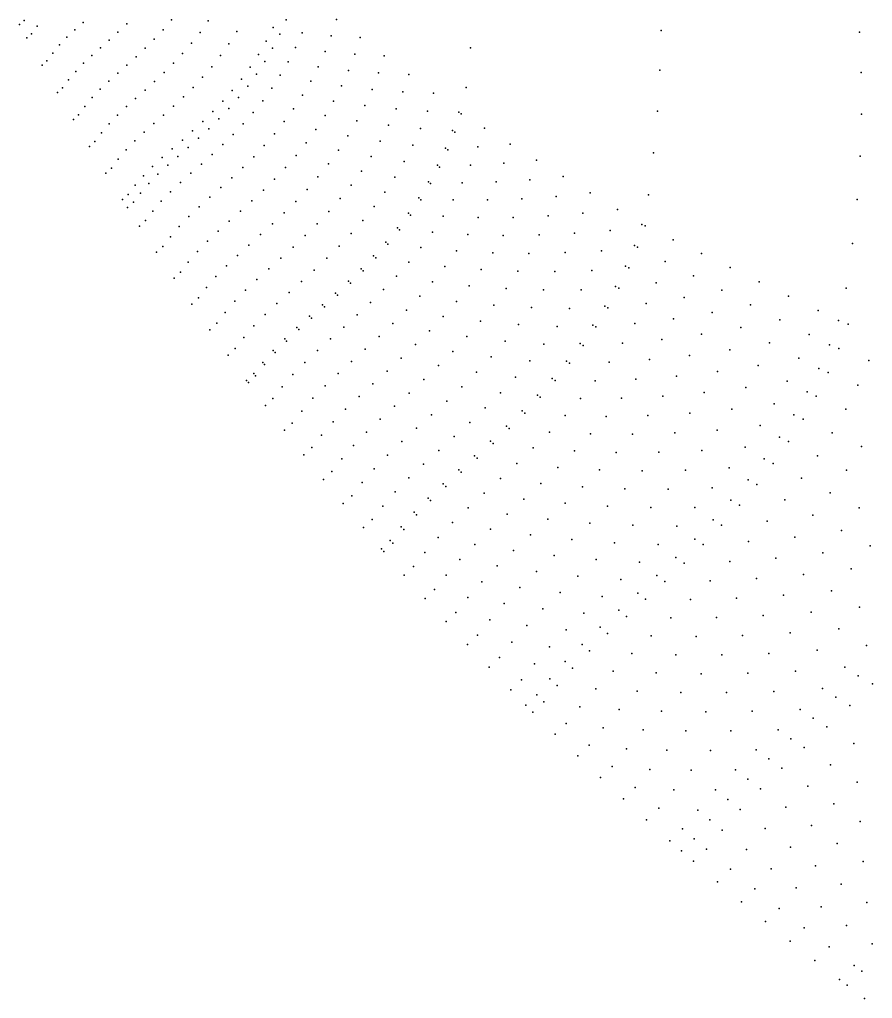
# Model space of a CAD drawing. Extents: x 0 to 4.6, y -1.66 to 1.66.
# Drawn here: x 0.201 to 0.675, y -1.333 to -0.79 of the extents above; entities that cross this region are included whole.
import ezdxf

# ---------------------------------------------------------------- set-up
doc = ezdxf.new("R2010")
doc.units = 0
doc.layers.get('0').update_dxf_attribs({"linetype": 'CONTINUOUS'})

msp = doc.modelspace()

# ---------------------------------------------------------------- linework, layer by layer
at = {"color": 2}
for p in [(0.20129, -0.79227), (0.20129, -0.79227, 0.375), (0.20129, -0.79227, 0.75), (0.20129, -0.79227, 1.125), (0.20129, -0.79227, 1.5), (0.20378, -0.79002, 2.256), (0.2366, -0.79112, 5.756), (0.26077, -0.79186, 7.856), (0.28568, -0.78965, 9.956), (0.30593, -0.79032, 11.356), (0.34925, -0.78975, 14.156), (0.37711, -0.78955, 15.556), (0.20787, -0.79739, 2.256), (0.21097, -0.79325, 2.956), (0.23201, -0.7952, 5.056), (0.2559, -0.79648, 7.156), (0.28094, -0.79517, 9.256), (0.30143, -0.79664, 10.656), (0.32189, -0.79624, 12.056), (0.34197, -0.794, 13.456), (0.34568, -0.79772, 13.456), (0.35806, -0.79692, 14.156), (0.55734, -0.79552, 19.056), (0.66743, -0.79656, 20.456), (0.20533, -0.79971), (0.20533, -0.79971, 0.375), (0.20533, -0.79971, 0.75), (0.20533, -0.79971, 1.125), (0.20533, -0.79971, 1.5), (0.22343, -0.80365, 3.656), (0.22759, -0.79935, 4.356), (0.251, -0.8009, 6.456), (0.27606, -0.80039, 8.556), (0.29671, -0.80265, 9.956), (0.3175, -0.80305, 11.356), (0.33807, -0.80161, 12.756), (0.37419, -0.79855, 14.856), (0.3903, -0.79954, 15.556), (0.21966, -0.80814, 2.956), (0.24613, -0.80518, 5.756), (0.27106, -0.80536, 7.856), (0.29179, -0.80835, 9.256), (0.33383, -0.80891, 12.056), (0.34174, -0.80539, 12.756), (0.3544, -0.80508, 13.456), (0.37082, -0.80727, 14.156), (0.38727, -0.80879, 14.856), (0.45156, -0.80531, 16.956), (0.21643, -0.81246, 2.256), (0.23676, -0.81379, 4.356), (0.24135, -0.80945, 5.056), (0.26599, -0.81017, 7.156), (0.28672, -0.81375, 8.556), (0.31283, -0.80955, 10.656), (0.33744, -0.81273, 12.056), (0.35036, -0.81293, 12.756), (0.40368, -0.80968, 15.556), (0.21379, -0.8149), (0.21379, -0.8149, 0.375), (0.21379, -0.8149, 0.75), (0.21379, -0.8149, 1.125), (0.21379, -0.8149, 1.5), (0.23243, -0.81828, 3.656), (0.25583, -0.81923, 5.756), (0.2609, -0.81477, 6.456), (0.28153, -0.81888, 7.856), (0.30793, -0.81572, 9.956), (0.32927, -0.81589, 11.356), (0.33284, -0.81975, 11.356), (0.36703, -0.81568, 13.456), (0.38378, -0.81774, 14.156), (0.40056, -0.81916, 14.856), (0.41727, -0.81997, 15.556), (0.55668, -0.81769, 18.356), (0.66843, -0.81897, 19.756), (0.22851, -0.82295, 2.956), (0.25087, -0.82367, 5.056), (0.27626, -0.82387, 7.156), (0.30283, -0.82159, 9.256), (0.32443, -0.82254, 10.656), (0.34596, -0.82046, 12.056), (0.36284, -0.82379, 12.756), (0.2224, -0.83), (0.2224, -0.83, 0.375), (0.2224, -0.83, 0.75), (0.2224, -0.83, 1.125), (0.2224, -0.83, 1.5), (0.22515, -0.82745, 2.256), (0.24609, -0.82819, 4.356), (0.27097, -0.82864, 6.456), (0.29756, -0.82715, 8.556), (0.31935, -0.82888, 9.956), (0.32795, -0.82645, 10.656), (0.34124, -0.82767, 11.356), (0.37986, -0.8264, 13.456), (0.39695, -0.82834, 14.156), (0.41404, -0.82966, 14.856), (0.43107, -0.83039, 15.556), (0.44922, -0.8272, 16.256), (0.2416, -0.83286, 3.656), (0.26571, -0.83326, 5.756), (0.29218, -0.83244, 7.856), (0.31406, -0.83489, 9.256), (0.32281, -0.83282, 9.956), (0.33622, -0.83455, 10.656), (0.35829, -0.83157, 12.056), (0.37553, -0.83474, 12.756), (0.23752, -0.8377, 2.956), (0.26056, -0.83786, 5.056), (0.28671, -0.83758, 7.156), (0.30859, -0.8406, 8.556), (0.31746, -0.83888, 9.256), (0.33095, -0.84111, 9.956), (0.3534, -0.83903, 11.356), (0.39289, -0.83723, 13.456), (0.41031, -0.83907, 14.156), (0.42773, -0.8403, 14.856), (0.44506, -0.84097, 15.556), (0.55527, -0.84032, 17.656), (0.23117, -0.84501), (0.23117, -0.84501, 0.375), (0.23117, -0.84501, 0.75), (0.23117, -0.84501, 1.125), (0.23117, -0.84501, 1.5), (0.23403, -0.84235, 2.256), (0.2556, -0.84254, 4.356), (0.27577, -0.84727, 5.756), (0.28122, -0.84251, 6.456), (0.30301, -0.84604, 7.856), (0.31194, -0.84463, 8.556), (0.3482, -0.84617, 10.656), (0.37081, -0.84277, 12.056), (0.38841, -0.84581, 12.756), (0.44632, -0.84192, 15.556), (0.66857, -0.84196, 19.056), (0.24669, -0.85237, 2.956), (0.25093, -0.84737, 3.656), (0.27042, -0.85203, 5.056), (0.29734, -0.85131, 7.156), (0.30629, -0.8501, 7.856), (0.32547, -0.84735, 9.256), (0.36575, -0.85048, 11.356), (0.40612, -0.84817, 13.456), (0.42388, -0.84991, 14.156), (0.44161, -0.85107, 14.856), (0.44286, -0.85204, 14.856), (0.45925, -0.84983, 15.556), (0.24306, -0.85717, 2.256), (0.26527, -0.85686, 4.356), (0.29165, -0.85637, 6.456), (0.30056, -0.85542, 7.156), (0.31981, -0.85328, 8.556), (0.34275, -0.85298, 9.956), (0.36038, -0.85785, 10.656), (0.38353, -0.85406, 12.056), (0.40148, -0.85696, 12.756), (0.2401, -0.85993), (0.2401, -0.85993, 0.375), (0.2401, -0.85993, 0.75), (0.2401, -0.85993, 1.125), (0.2401, -0.85993, 1.5), (0.26042, -0.86183, 3.656), (0.28599, -0.86127, 5.756), (0.29481, -0.86051, 6.456), (0.31402, -0.85893, 7.856), (0.33707, -0.85947, 9.256), (0.37829, -0.86199, 11.356), (0.41954, -0.85922, 13.456), (0.43764, -0.86088, 14.156), (0.43887, -0.86186, 14.156), (0.45569, -0.8602, 14.856), (0.47364, -0.85863, 15.556), (0.55313, -0.8634, 16.956), (0.25602, -0.86698, 2.956), (0.28044, -0.86616, 5.056), (0.28909, -0.86544, 5.756), (0.30815, -0.86443, 7.156), (0.33121, -0.86564, 8.556), (0.35473, -0.8649, 9.956), (0.39644, -0.86544, 12.056), (0.41475, -0.86822, 12.756), (0.48822, -0.86754, 15.556), (0.66778, -0.86542, 18.356), (0.25226, -0.87191, 2.256), (0.2751, -0.87112, 4.356), (0.28348, -0.87036, 5.056), (0.30225, -0.8697, 6.456), (0.32521, -0.87154, 7.856), (0.34885, -0.87162, 9.256), (0.37274, -0.8696, 10.656), (0.39103, -0.87359, 11.356), (0.43316, -0.87038, 13.456), (0.43439, -0.87138, 13.456), (0.45159, -0.87027, 14.156), (0.46997, -0.86925, 14.856), (0.24918, -0.87475), (0.24918, -0.87475, 0.375), (0.24918, -0.87475, 0.75), (0.24918, -0.87475, 1.125), (0.24918, -0.87475, 1.5), (0.27008, -0.87622, 3.656), (0.27808, -0.87536, 4.356), (0.29638, -0.8748, 5.756), (0.31913, -0.87727, 7.156), (0.34278, -0.87803, 8.556), (0.3669, -0.87687, 9.956), (0.40955, -0.8769, 12.056), (0.42822, -0.87958, 12.756), (0.46574, -0.87959, 14.156), (0.48444, -0.87841, 14.856), (0.503, -0.87656, 15.556), (0.26551, -0.8815, 2.956), (0.273, -0.8805, 3.656), (0.2851, -0.88505, 4.356), (0.29063, -0.87989, 5.056), (0.31302, -0.88277, 6.456), (0.33658, -0.88415, 7.856), (0.36082, -0.88381, 9.256), (0.38529, -0.8814, 10.656), (0.40396, -0.88525, 11.356), (0.42943, -0.88059, 12.756), (0.44697, -0.88005, 13.456), (0.25842, -0.88947), (0.25842, -0.88947, 0.375), (0.25842, -0.88947, 0.75), (0.25842, -0.88947, 1.125), (0.25842, -0.88947, 1.5), (0.26161, -0.88656, 2.256), (0.26839, -0.88581, 2.956), (0.27989, -0.89036, 3.656), (0.30695, -0.88811, 5.756), (0.33028, -0.89011, 7.156), (0.35454, -0.89043, 8.556), (0.37925, -0.88888, 9.956), (0.42284, -0.88845, 12.056), (0.42404, -0.88948, 12.056), (0.44187, -0.88951, 12.756), (0.46098, -0.88963, 13.456), (0.48008, -0.889, 14.156), (0.49911, -0.88767, 14.856), (0.51797, -0.88569, 15.556), (0.55027, -0.88687, 16.256), (0.66609, -0.88938, 17.656), (0.26122, -0.89384), (0.26122, -0.89384, 0.375), (0.26122, -0.89384, 0.75), (0.26122, -0.89384, 1.125), (0.26122, -0.89384, 1.5), (0.26444, -0.8909, 2.256), (0.27516, -0.89583, 2.956), (0.30099, -0.89343, 5.056), (0.32396, -0.89583, 6.456), (0.37296, -0.89603, 9.256), (0.39802, -0.89327, 10.656), (0.53314, -0.89493, 15.556), (0.27112, -0.90107, 2.256), (0.29526, -0.89881, 4.356), (0.31767, -0.90138, 5.756), (0.34812, -0.89677, 7.856), (0.39178, -0.90095, 9.956), (0.41707, -0.89699, 11.356), (0.41825, -0.89804, 11.356), (0.43632, -0.89865, 12.056), (0.45572, -0.89936, 12.756), (0.47517, -0.8993, 13.456), (0.49461, -0.89851, 14.156), (0.51396, -0.89704, 14.856), (0.26781, -0.9041), (0.26781, -0.9041, 0.375), (0.26781, -0.9041, 0.75), (0.26781, -0.9041, 1.125), (0.26781, -0.9041, 1.5), (0.28987, -0.90434, 3.656), (0.31151, -0.90692, 5.056), (0.34161, -0.90294, 7.156), (0.36648, -0.90286, 8.556), (0.41094, -0.90519, 10.656), (0.4121, -0.90625, 10.656), (0.529, -0.9065, 14.856), (0.54671, -0.9032, 15.556), (0.54849, -0.90407, 15.556), (0.28497, -0.91003, 2.956), (0.33507, -0.90887, 6.456), (0.35984, -0.90939, 7.856), (0.38529, -0.90829, 9.256), (0.43037, -0.90746, 11.356), (0.44999, -0.90877, 12.056), (0.46975, -0.90929, 12.756), (0.48956, -0.90905, 13.456), (0.50933, -0.9081, 14.156), (0.56402, -0.91168, 15.556), (0.28078, -0.91546, 2.256), (0.30558, -0.91252, 4.356), (0.32857, -0.91463, 5.756), (0.35311, -0.91576, 7.156), (0.37859, -0.91531, 8.556), (0.4045, -0.91305, 9.956), (0.40565, -0.91413, 9.956), (0.42405, -0.91594, 10.656), (0.44385, -0.91785, 11.356), (0.52424, -0.91778, 14.156), (0.54248, -0.91495, 14.856), (0.54424, -0.91585, 14.856), (0.66352, -0.9138, 16.956), (0.27735, -0.91863), (0.27735, -0.91863, 0.375), (0.27735, -0.91863, 0.75), (0.27735, -0.91863, 1.125), (0.27735, -0.91863, 1.5), (0.3, -0.91825, 3.656), (0.3222, -0.92036, 5.056), (0.34635, -0.92189, 6.456), (0.37174, -0.92202, 7.856), (0.3978, -0.92058, 9.256), (0.39892, -0.92167, 9.256), (0.46385, -0.91896, 12.056), (0.48397, -0.91928, 12.756), (0.50413, -0.91888, 13.456), (0.57975, -0.91939, 15.556), (0.29493, -0.92415, 2.956), (0.31606, -0.92616, 4.356), (0.33963, -0.92783, 5.756), (0.36479, -0.92858, 7.156), (0.39088, -0.92777, 8.556), (0.4174, -0.92407, 9.956), (0.43733, -0.9266, 10.656), (0.45752, -0.92829, 11.356), (0.53759, -0.92643, 14.156), (0.53934, -0.92736, 14.156), (0.55965, -0.92375, 14.856), (0.59565, -0.92717, 15.556), (0.28705, -0.93306), (0.28705, -0.93306, 0.375), (0.28705, -0.93306, 0.75), (0.28705, -0.93306, 1.125), (0.28705, -0.93306, 1.5), (0.29059, -0.92976, 2.256), (0.31029, -0.93209, 3.656), (0.33304, -0.93376, 5.056), (0.39199, -0.92888, 8.556), (0.41048, -0.93186, 9.256), (0.47789, -0.9292, 12.056), (0.49837, -0.92934, 12.756), (0.51888, -0.92878, 13.456), (0.57525, -0.93171, 14.856), (0.30505, -0.93818, 2.956), (0.3578, -0.93488, 6.456), (0.3838, -0.93466, 7.856), (0.38489, -0.93578, 7.856), (0.40335, -0.93932, 8.556), (0.43048, -0.935, 9.956), (0.4508, -0.93729, 10.656), (0.47137, -0.93878, 11.356), (0.49212, -0.93949, 12.056), (0.51296, -0.93947, 12.756), (0.5321, -0.93761, 13.456), (0.53382, -0.93858, 13.456), (0.55461, -0.93554, 14.156), (0.61174, -0.93503, 15.556), (0.66009, -0.93865, 16.256), (0.30056, -0.94397, 2.256), (0.3267, -0.93974, 4.356), (0.35086, -0.94101, 5.756), (0.37663, -0.94138, 7.156), (0.37769, -0.94252, 7.156), (0.42335, -0.94305, 9.256), (0.57008, -0.94378, 14.156), (0.59104, -0.93976, 14.856), (0.62801, -0.94298, 15.556), (0.29689, -0.94738), (0.29689, -0.94738, 0.375), (0.29689, -0.94738, 0.75), (0.29689, -0.94738, 1.125), (0.29689, -0.94738, 1.5), (0.32074, -0.94586, 3.656), (0.34405, -0.9471, 5.056), (0.36942, -0.94786, 6.456), (0.37046, -0.949, 6.456), (0.39604, -0.94647, 7.856), (0.44373, -0.94595, 9.956), (0.46444, -0.94803, 10.656), (0.4854, -0.94931, 11.356), (0.50652, -0.94985, 12.056), (0.52602, -0.94849, 12.756), (0.52773, -0.9495, 12.756), (0.54894, -0.94705, 13.456), (0.607, -0.94787, 14.856), (0.31532, -0.95212, 2.956), (0.3375, -0.95326, 4.356), (0.36225, -0.95414, 5.756), (0.36327, -0.9553, 5.756), (0.38864, -0.95345, 7.156), (0.41598, -0.95077, 8.556), (0.43638, -0.95426, 9.256), (0.56425, -0.95556, 13.456), (0.58572, -0.95209, 14.156), (0.64446, -0.95101, 15.556), (0.31068, -0.95808, 2.256), (0.33134, -0.95955, 3.656), (0.35522, -0.9604, 5.056), (0.3812, -0.96018, 6.456), (0.40845, -0.95819, 7.856), (0.45717, -0.95693, 9.956), (0.47827, -0.95879, 10.656), (0.49961, -0.95989, 11.356), (0.51942, -0.95906, 12.056), (0.5211, -0.9601, 12.056), (0.54268, -0.95825, 12.756), (0.60154, -0.96046, 14.156), (0.62315, -0.95606, 14.856), (0.65582, -0.95655, 15.556), (0.66109, -0.95856, 15.556), (0.30689, -0.96161), (0.30689, -0.96161, 0.375), (0.30689, -0.96161, 0.75), (0.30689, -0.96161, 1.125), (0.30689, -0.96161, 1.5), (0.32574, -0.96598, 2.956), (0.34846, -0.96671, 4.356), (0.35623, -0.96157, 5.056), (0.3738, -0.96672, 5.756), (0.40081, -0.96543, 7.156), (0.42879, -0.96223, 8.556), (0.44959, -0.96548, 9.256), (0.57973, -0.96414, 13.456), (0.63947, -0.96432, 14.856), (0.32095, -0.9721, 2.256), (0.34944, -0.9679, 4.356), (0.42103, -0.96989, 7.856), (0.47077, -0.96792, 9.956), (0.49227, -0.96959, 10.656), (0.51233, -0.96928, 11.356), (0.51399, -0.97036, 11.356), (0.53587, -0.96914, 12.056), (0.55781, -0.96705, 12.756), (0.61754, -0.96889, 14.156), (0.65074, -0.97001, 14.856), (0.65597, -0.97211, 14.856), (0.31703, -0.97572), (0.31703, -0.97572, 0.375), (0.31703, -0.97572, 0.75), (0.31703, -0.97572, 1.125), (0.31703, -0.97572, 1.5), (0.34209, -0.97316, 3.656), (0.34306, -0.97436, 3.656), (0.36655, -0.97322, 5.056), (0.39314, -0.97241, 6.456), (0.41315, -0.97738, 7.156), (0.44177, -0.97369, 8.556), (0.46297, -0.9767, 9.256), (0.57311, -0.97589, 12.756), (0.59539, -0.97276, 13.456), (0.63371, -0.97738, 14.156), (0.33631, -0.97975, 2.956), (0.33726, -0.98097, 2.956), (0.35957, -0.97979, 4.356), (0.38551, -0.9792, 5.756), (0.43377, -0.98158, 7.856), (0.48455, -0.97894, 9.956), (0.5048, -0.97917, 10.656), (0.50644, -0.98028, 10.656), (0.52855, -0.9797, 11.356), (0.5508, -0.97822, 12.056), (0.61122, -0.98144, 13.456), (0.67264, -0.9788, 14.856), (0.33137, -0.98601, 2.256), (0.3323, -0.98724, 2.256), (0.353, -0.98647, 3.656), (0.37803, -0.98595, 5.056), (0.40525, -0.9846, 6.456), (0.45492, -0.98514, 8.556), (0.47652, -0.98794, 9.256), (0.56592, -0.98733, 12.056), (0.58859, -0.98478, 12.756), (0.64488, -0.98323, 14.156), (0.65006, -0.98543, 14.156), (0.32732, -0.98973), (0.32732, -0.98973, 0.375), (0.32732, -0.98973, 0.75), (0.32732, -0.98973, 1.125), (0.32732, -0.98973, 1.5), (0.32825, -0.99097), (0.32825, -0.99097, 0.375), (0.32825, -0.99097, 0.75), (0.32825, -0.99097, 1.125), (0.32825, -0.99097, 1.5), (0.34704, -0.9933, 2.956), (0.37083, -0.99275, 4.356), (0.39738, -0.99162, 5.756), (0.42566, -0.9893, 7.156), (0.44668, -0.99325, 7.856), (0.49689, -0.9887, 9.956), (0.4985, -0.98985, 9.956), (0.52079, -0.98991, 10.656), (0.54329, -0.98906, 11.356), (0.60425, -0.99371, 12.756), (0.62723, -0.99018, 13.456), (0.66658, -0.9924, 14.156), (0.38967, -0.99861, 5.056), (0.41751, -0.99675, 6.456), (0.46824, -0.99659, 8.556), (0.48866, -0.99788, 9.256), (0.49024, -0.99906, 9.256), (0.55819, -0.99845, 11.356), (0.5812, -0.99648, 12.056), (0.63829, -0.99618, 13.456), (0.64341, -0.99847, 13.456), (0.33776, -1.00363), (0.33776, -1.00363, 0.375), (0.33776, -1.00363, 0.75), (0.33776, -1.00363, 1.125), (0.33776, -1.00363, 1.5), (0.34193, -0.99977, 2.256), (0.36406, -0.99968, 3.656), (0.40941, -1.004, 5.756), (0.43833, -1.0012, 7.156), (0.51263, -0.99977, 9.956), (0.5353, -0.99956, 10.656), (0.62008, -1.00268, 12.756), (0.35791, -1.00674, 2.956), (0.38225, -1.00565, 4.356), (0.42994, -1.00887, 6.456), (0.45976, -1.00491, 7.856), (0.48016, -1.00671, 8.556), (0.48172, -1.00792, 8.556), (0.50413, -1.00928, 9.256), (0.52692, -1.0097, 9.956), (0.54999, -1.00922, 10.656), (0.57327, -1.00786, 11.356), (0.59666, -1.00566, 12.056), (0.631, -1.00884, 12.756), (0.65977, -1.00575, 13.456), (0.35265, -1.01342, 2.256), (0.37527, -1.0128, 3.656), (0.40147, -1.01121, 5.056), (0.45116, -1.01306, 7.156), (0.47147, -1.01521, 7.856), (0.61229, -1.01487, 12.056), (0.63607, -1.01123, 12.756), (0.34834, -1.01743), (0.34834, -1.01743, 0.375), (0.34834, -1.01743, 0.75), (0.34834, -1.01743, 1.125), (0.34834, -1.01743, 1.5), (0.36893, -1.02008, 2.956), (0.39382, -1.01847, 4.356), (0.4216, -1.01633, 5.756), (0.44252, -1.02094, 6.456), (0.47299, -1.01646, 7.856), (0.49536, -1.01843, 8.556), (0.51818, -1.01949, 9.256), (0.54137, -1.01963, 9.956), (0.56485, -1.01889, 10.656), (0.58852, -1.01729, 11.356), (0.65224, -1.01881, 12.756), (0.38663, -1.02583, 3.656), (0.41342, -1.02374, 5.056), (0.46265, -1.02353, 7.156), (0.46415, -1.02481, 7.156), (0.62308, -1.02119, 12.056), (0.62809, -1.02368, 12.056), (0.66857, -1.02642, 12.756), (0.35907, -1.03111), (0.35907, -1.03111, 0.375), (0.35907, -1.03111, 0.75), (0.35907, -1.03111, 1.125), (0.35907, -1.03111, 1.5), (0.36351, -1.02696, 2.256), (0.40554, -1.03121, 4.356), (0.43394, -1.0286, 5.756), (0.45379, -1.03157, 6.456), (0.48639, -1.02726, 7.856), (0.50917, -1.02892, 8.556), (0.5324, -1.02969, 9.256), (0.556, -1.02957, 9.956), (0.57987, -1.02857, 10.656), (0.60393, -1.02674, 11.356), (0.64405, -1.03157, 12.056), (0.3801, -1.03332, 2.956), (0.42552, -1.03621, 5.056), (0.45526, -1.03289, 6.456), (0.4773, -1.0359, 7.156), (0.61458, -1.03321, 11.356), (0.61951, -1.03581, 11.356), (0.37451, -1.04039, 2.256), (0.39814, -1.03878, 3.656), (0.44499, -1.0394, 5.756), (0.44643, -1.04075, 5.756), (0.49995, -1.03802, 7.856), (0.52314, -1.03939, 8.556), (0.54678, -1.03989, 9.256), (0.57078, -1.0395, 9.956), (0.59506, -1.03826, 10.656), (0.66017, -1.03948, 12.056), (0.36994, -1.04467), (0.36994, -1.04467, 0.375), (0.36994, -1.04467, 0.75), (0.36994, -1.04467, 1.125), (0.36994, -1.04467, 1.5), (0.39141, -1.04647, 2.956), (0.41741, -1.04387, 4.356), (0.43636, -1.04718, 5.056), (0.46816, -1.04426, 6.456), (0.4906, -1.04694, 7.156), (0.60555, -1.04489, 10.656), (0.61041, -1.04759, 10.656), (0.63526, -1.04401, 11.356), (0.40979, -1.05164, 3.656), (0.43777, -1.04857, 5.056), (0.45908, -1.0524, 5.756), (0.51367, -1.04876, 7.856), (0.53727, -1.04984, 8.556), (0.56133, -1.05007, 9.256), (0.58574, -1.04943, 9.956), (0.65116, -1.05222, 11.356), (0.38095, -1.05812), (0.38095, -1.05812, 0.375), (0.38095, -1.05812, 0.75), (0.38095, -1.05812, 1.125), (0.38095, -1.05812, 1.5), (0.38566, -1.05372, 2.256), (0.42805, -1.05501, 4.356), (0.42943, -1.05642, 4.356), (0.48121, -1.05558, 6.456), (0.50406, -1.05794, 7.156), (0.59606, -1.05622, 9.956), (0.60084, -1.05902, 9.956), (0.62592, -1.05611, 10.656), (0.40287, -1.05952, 2.956), (0.42023, -1.06294, 3.656), (0.42159, -1.06438, 3.656), (0.45017, -1.06049, 5.056), (0.47188, -1.06398, 5.756), (0.52755, -1.05946, 7.856), (0.55156, -1.06027, 8.556), (0.57603, -1.06024, 9.256), (0.66723, -1.06043, 11.356), (0.39694, -1.06694, 2.256), (0.4416, -1.06861, 4.356), (0.49441, -1.06684, 6.456), (0.51768, -1.0689, 7.156), (0.58618, -1.06717, 9.256), (0.61611, -1.06785, 9.956), (0.6416, -1.06462, 10.656), (0.3921, -1.07146), (0.3921, -1.07146, 0.375), (0.3921, -1.07146, 0.75), (0.3921, -1.07146, 1.125), (0.3921, -1.07146, 1.5), (0.41313, -1.07097, 2.956), (0.41447, -1.07245, 2.956), (0.46272, -1.07233, 5.056), (0.54158, -1.07013, 7.856), (0.56601, -1.07067, 8.556), (0.59089, -1.07008, 9.256), (0.65743, -1.07312, 10.656), (0.40705, -1.07854, 2.256), (0.40837, -1.08004, 2.256), (0.43353, -1.07684, 3.656), (0.45391, -1.08072, 4.356), (0.48482, -1.0755, 5.756), (0.50777, -1.07804, 6.456), (0.53145, -1.07981, 7.156), (0.55576, -1.08077, 7.856), (0.57599, -1.07776, 8.556), (0.58061, -1.08077, 8.556), (0.60591, -1.07922, 9.256), (0.63154, -1.07666, 9.956), (0.40209, -1.08315), (0.40209, -1.08315, 0.375), (0.40209, -1.08315, 0.75), (0.40209, -1.08315, 1.125), (0.40209, -1.08315, 1.5), (0.40339, -1.08468), (0.40339, -1.08468, 0.375), (0.40339, -1.08468, 0.75), (0.40339, -1.08468, 1.125), (0.40339, -1.08468, 1.5), (0.42621, -1.08516, 2.956), (0.47542, -1.0841, 5.056), (0.64712, -1.08545, 9.956), (0.67341, -1.08161, 10.656), (0.44562, -1.0892, 3.656), (0.49792, -1.08695, 5.756), (0.52128, -1.08919, 6.456), (0.54537, -1.09068, 7.156), (0.56556, -1.08801, 7.856), (0.5701, -1.09112, 7.856), (0.59537, -1.09022, 8.556), (0.62108, -1.08833, 9.256), (0.41994, -1.09298, 2.256), (0.46636, -1.09274, 4.356), (0.48826, -1.09579, 5.056), (0.66286, -1.09423, 9.956), (0.41482, -1.09778), (0.41482, -1.09778, 0.375), (0.41482, -1.09778, 0.75), (0.41482, -1.09778, 1.125), (0.41482, -1.09778, 1.5), (0.43809, -1.09776, 2.956), (0.45785, -1.10146, 3.656), (0.51116, -1.09833, 5.756), (0.53493, -1.10028, 6.456), (0.55498, -1.09807, 7.156), (0.55944, -1.10127, 7.156), (0.58459, -1.10088, 7.856), (0.61028, -1.09964, 8.556), (0.6364, -1.09742, 9.256), (0.43165, -1.10581, 2.256), (0.47896, -1.10467, 4.356), (0.50125, -1.10741, 5.056), (0.54436, -1.10782, 6.456), (0.65188, -1.10648, 9.256), (0.42638, -1.11076), (0.42638, -1.11076, 0.375), (0.42638, -1.11076, 0.75), (0.42638, -1.11076, 1.125), (0.42638, -1.11076, 1.5), (0.45011, -1.11026, 2.956), (0.52455, -1.10964, 5.756), (0.54873, -1.11112, 6.456), (0.57366, -1.11134, 7.156), (0.59923, -1.11059, 7.856), (0.62533, -1.10901, 8.556), (0.44349, -1.11852, 2.256), (0.47021, -1.11362, 3.656), (0.4917, -1.1165, 4.356), (0.5338, -1.11732, 5.756), (0.64054, -1.11835, 8.556), (0.6675, -1.11551, 9.256), (0.43808, -1.12361), (0.43808, -1.12361, 0.375), (0.43808, -1.12361, 0.75), (0.43808, -1.12361, 1.125), (0.43808, -1.12361, 1.5), (0.46227, -1.12264, 2.956), (0.51437, -1.11894, 5.056), (0.53808, -1.12073, 5.756), (0.56267, -1.1215, 6.456), (0.58802, -1.12135, 7.156), (0.61401, -1.12026, 7.856), (0.48272, -1.12568, 3.656), (0.50458, -1.12825, 4.356), (0.52344, -1.12676, 5.056), (0.65589, -1.12765, 8.556), (0.45547, -1.13111, 2.256), (0.47457, -1.13492, 2.956), (0.52764, -1.13026, 5.056), (0.55176, -1.1314, 5.756), (0.57676, -1.1318, 6.456), (0.60253, -1.13131, 7.156), (0.62894, -1.12987, 7.856), (0.44991, -1.13635), (0.44991, -1.13635, 0.375), (0.44991, -1.13635, 0.75), (0.44991, -1.13635, 1.125), (0.44991, -1.13635, 1.5), (0.49536, -1.13764, 3.656), (0.51347, -1.13622, 4.356), (0.5176, -1.13981, 4.356), (0.64402, -1.13944, 7.856), (0.67139, -1.13691, 8.556), (0.46758, -1.14359, 2.256), (0.50409, -1.14575, 3.656), (0.54105, -1.14123, 5.056), (0.56557, -1.14199, 5.756), (0.59099, -1.14204, 6.456), (0.61718, -1.1412, 7.156), (0.46188, -1.14896), (0.46188, -1.14896, 0.375), (0.46188, -1.14896, 0.75), (0.46188, -1.14896, 1.125), (0.46188, -1.14896, 1.5), (0.487, -1.14709, 2.956), (0.50814, -1.14943, 3.656), (0.53075, -1.15107, 4.356), (0.63197, -1.15103, 7.156), (0.65924, -1.14896, 7.856), (0.47983, -1.15594, 2.256), (0.49558, -1.15533, 2.956), (0.5546, -1.15211, 5.056), (0.57953, -1.15251, 5.756), (0.60537, -1.1522, 6.456), (0.66677, -1.1536, 7.856), (0.47397, -1.16144), (0.47397, -1.16144, 0.375), (0.47397, -1.16144, 0.75), (0.47397, -1.16144, 1.125), (0.47397, -1.16144, 1.5), (0.49956, -1.1591, 2.956), (0.52106, -1.16097, 3.656), (0.54404, -1.16223, 4.356), (0.61987, -1.1623, 6.456), (0.64691, -1.1608, 7.156), (0.6746, -1.15804, 7.856), (0.48829, -1.1643, 2.256), (0.56829, -1.1629, 5.056), (0.59362, -1.16294, 5.756), (0.6543, -1.16557, 7.156), (0.48233, -1.16988), (0.48233, -1.16988, 0.375), (0.48233, -1.16988, 0.75), (0.48233, -1.16988, 1.125), (0.48233, -1.16988, 1.5), (0.49221, -1.16816, 2.256), (0.51225, -1.17091, 2.956), (0.5341, -1.1724, 3.656), (0.63452, -1.17232, 6.456), (0.66198, -1.17018, 7.156), (0.4862, -1.1738), (0.4862, -1.1738, 0.375), (0.4862, -1.1738, 0.75), (0.4862, -1.1738, 1.125), (0.4862, -1.1738, 1.5), (0.55746, -1.17329, 4.356), (0.5821, -1.17359, 5.056), (0.60785, -1.17329, 5.756), (0.64178, -1.1772, 6.456), (0.50472, -1.18021, 2.256), (0.52508, -1.18261, 2.956), (0.54728, -1.18373, 3.656), (0.62221, -1.18356, 5.756), (0.64931, -1.18199, 6.456), (0.49856, -1.18602), (0.49856, -1.18602, 0.375), (0.49856, -1.18602, 0.75), (0.49856, -1.18602, 1.125), (0.49856, -1.18602, 1.5), (0.57102, -1.18424, 4.356), (0.59606, -1.1842, 5.056), (0.62933, -1.18856, 5.756), (0.51736, -1.19214, 2.256), (0.53804, -1.19419, 2.956), (0.61014, -1.19471, 5.056), (0.63671, -1.19351, 5.756), (0.66423, -1.1913, 6.456), (0.51104, -1.19812), (0.51104, -1.19812, 0.375), (0.51104, -1.19812, 0.75), (0.51104, -1.19812, 1.125), (0.51104, -1.19812, 1.5), (0.56059, -1.19494, 3.656), (0.58471, -1.1951, 4.356), (0.61712, -1.19983, 5.056), (0.53012, -1.20395, 2.256), (0.55112, -1.20564, 2.956), (0.62436, -1.20494, 5.056), (0.65134, -1.20314, 5.756), (0.52365, -1.21009), (0.52365, -1.21009, 0.375), (0.52365, -1.21009, 0.75), (0.52365, -1.21009, 1.125), (0.52365, -1.21009, 1.5), (0.57403, -1.20604, 3.656), (0.59852, -1.20586, 4.356), (0.60537, -1.21108, 4.356), (0.54301, -1.21563, 2.256), (0.61247, -1.21636, 4.356), (0.6387, -1.21489, 5.056), (0.6661, -1.21269, 5.756), (0.53639, -1.22192), (0.53639, -1.22192, 0.375), (0.53639, -1.22192, 0.75), (0.53639, -1.22192, 1.125), (0.53639, -1.22192, 1.5), (0.56433, -1.21698, 2.956), (0.58759, -1.21703, 3.656), (0.55603, -1.22718, 2.256), (0.59431, -1.22237, 3.656), (0.62654, -1.22662, 4.356), (0.65318, -1.22474, 5.056), (0.57767, -1.2282, 2.956), (0.60128, -1.2278, 3.656), (0.54924, -1.23362), (0.54924, -1.23362, 0.375), (0.54924, -1.23362, 0.75), (0.54924, -1.23362, 1.125), (0.54924, -1.23362, 1.5), (0.58427, -1.23364, 2.956), (0.64074, -1.23677, 4.356), (0.66778, -1.23449, 5.056), (0.56917, -1.2386, 2.256), (0.59113, -1.23923, 2.956), (0.6151, -1.23836, 3.656), (0.56222, -1.24518), (0.56222, -1.24518, 0.375), (0.56222, -1.24518, 0.75), (0.56222, -1.24518, 1.125), (0.56222, -1.24518, 1.5), (0.57568, -1.24414, 2.256), (0.62904, -1.2488, 3.656), (0.65506, -1.2468, 4.356), (0.56865, -1.25079), (0.56865, -1.25079, 0.375), (0.56865, -1.25079, 0.75), (0.56865, -1.25079, 1.125), (0.56865, -1.25079, 1.5), (0.58243, -1.24986, 2.256), (0.60471, -1.25007, 2.956), (0.57532, -1.25661), (0.57532, -1.25661, 0.375), (0.57532, -1.25661, 0.75), (0.57532, -1.25661, 1.125), (0.57532, -1.25661, 1.5), (0.64309, -1.25912, 3.656), (0.6695, -1.25673, 4.356), (0.59581, -1.26097, 2.256), (0.61841, -1.26079, 2.956), (0.58854, -1.2679), (0.58854, -1.2679, 0.375), (0.58854, -1.2679, 0.75), (0.58854, -1.2679, 1.125), (0.58854, -1.2679, 1.5), (0.65727, -1.26932, 3.656), (0.60931, -1.27194, 2.256), (0.63223, -1.27139, 2.956), (0.60188, -1.27905), (0.60188, -1.27905, 0.375), (0.60188, -1.27905, 0.75), (0.60188, -1.27905, 1.125), (0.60188, -1.27905, 1.5), (0.67157, -1.27941, 3.656), (0.62293, -1.28278, 2.256), (0.64617, -1.28185, 2.956), (0.61533, -1.29006), (0.61533, -1.29006, 0.375), (0.61533, -1.29006, 0.75), (0.61533, -1.29006, 1.125), (0.61533, -1.29006, 1.5), (0.66022, -1.29219, 2.956), (0.63667, -1.29348, 2.256), (0.62889, -1.30093), (0.62889, -1.30093, 0.375), (0.62889, -1.30093, 0.75), (0.62889, -1.30093, 1.125), (0.62889, -1.30093, 1.5), (0.67439, -1.30239, 2.956), (0.65051, -1.30405, 2.256), (0.64257, -1.31166), (0.64257, -1.31166, 0.375), (0.64257, -1.31166, 0.75), (0.64257, -1.31166, 1.125), (0.64257, -1.31166, 1.5), (0.66448, -1.31447, 2.256), (0.66874, -1.31759, 2.256), (0.65637, -1.32224), (0.65637, -1.32224, 0.375), (0.65637, -1.32224, 0.75), (0.65637, -1.32224, 1.125), (0.65637, -1.32224, 1.5), (0.66058, -1.3254), (0.66058, -1.3254, 0.375), (0.66058, -1.3254, 0.75), (0.66058, -1.3254, 1.125), (0.66058, -1.3254, 1.5), (0.67027, -1.33268), (0.67027, -1.33268, 0.375), (0.67027, -1.33268, 0.75), (0.67027, -1.33268, 1.125), (0.67027, -1.33268, 1.5)]:
    msp.add_point(p, dxfattribs=at)

doc.saveas('drawing.dxf')
